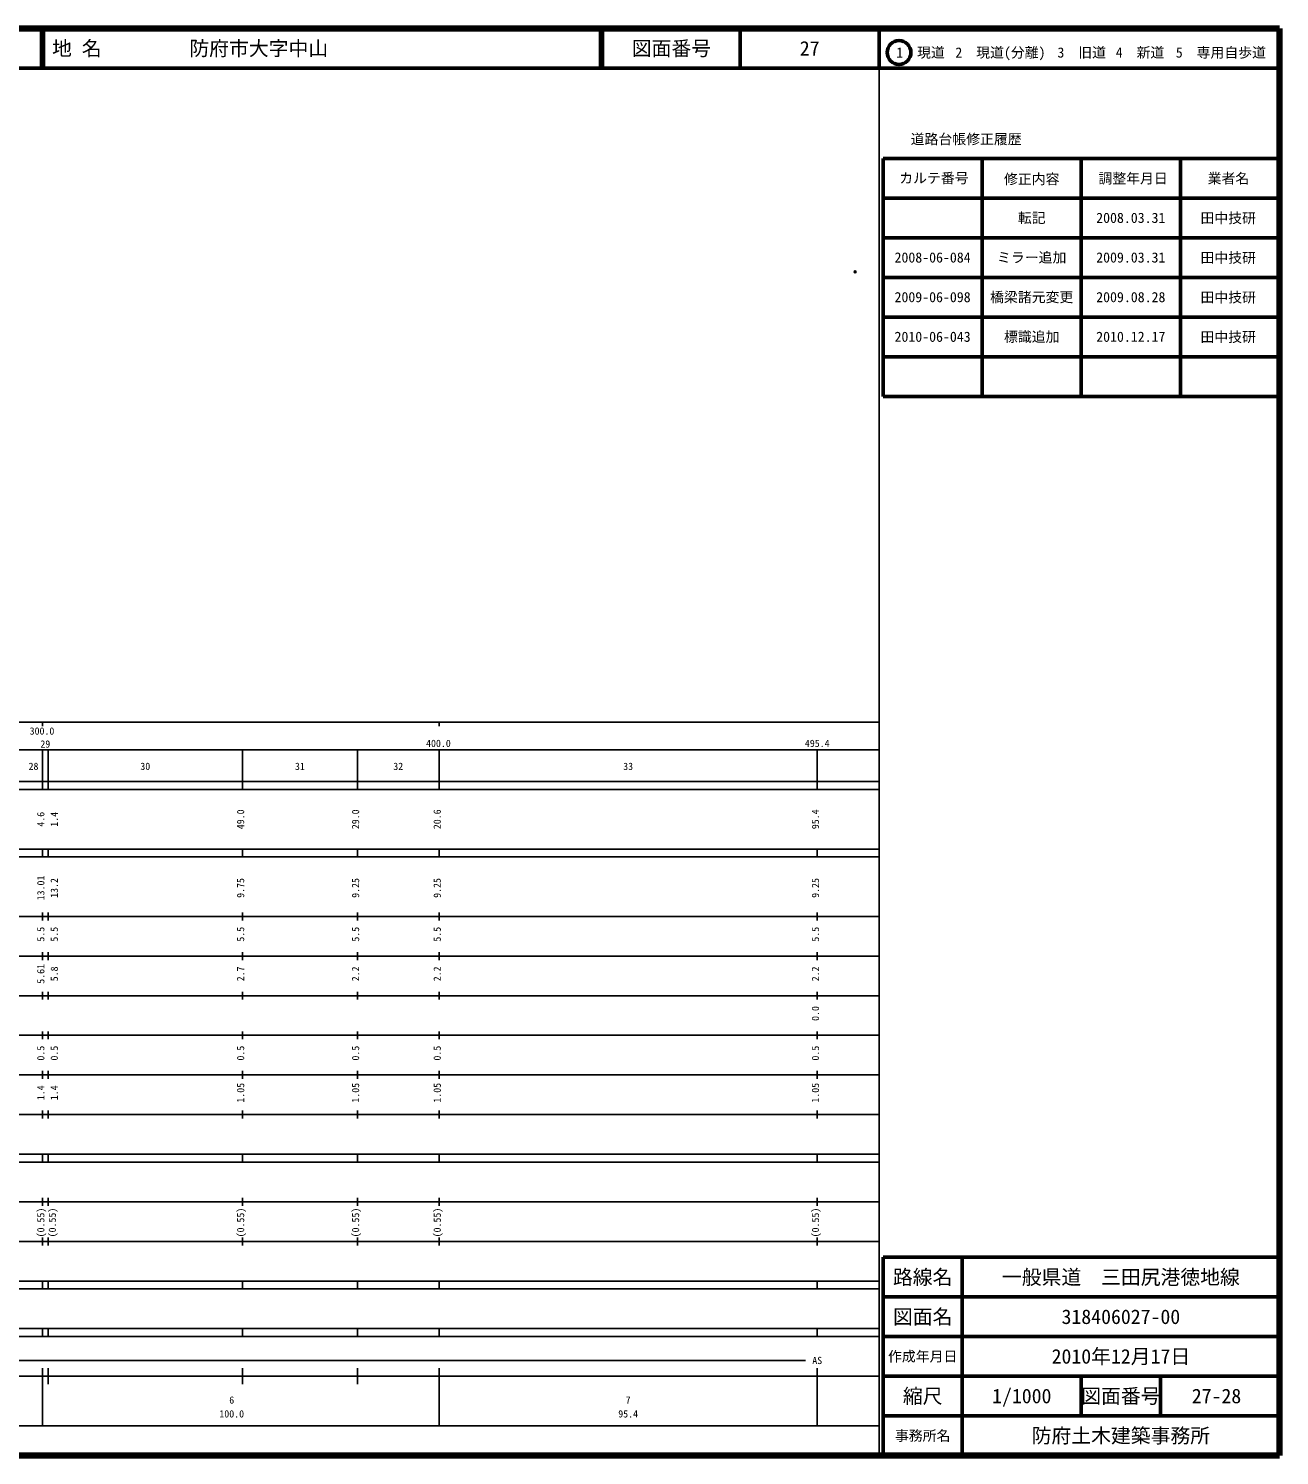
# Model space of a CAD drawing. Units: millimetres on the paper. Extents: x 40 to 680, y 20 to 380.
# Drawn here: x 364.4 to 680, y 20 to 380 of the extents above; entities that cross this region are included whole.
import ezdxf
from ezdxf.enums import TextEntityAlignment as Align

# ---------------------------------------------------------------- set-up
doc = ezdxf.new("R2010")
doc.units = ezdxf.units.MM
doc.header["$PDMODE"] = 32
doc.header["$PDSIZE"] = 0.5
doc.layers.add('M-OTRS', color=6, linetype='Continuous')
doc.layers.add('M-TTL-TXT', color=7, linetype='Continuous')
for name, color, linetype, lineweight in [('M-TTL', 2, 'Continuous', 140), ('M-TTL-BAND', 7, 'Continuous', 25), ('M-TTL-FRAM', 2, 'Continuous', 50), ('M-TTL-LINE', 7, 'Continuous', 50)]:
    doc.layers.add(name, color=color, linetype=linetype, lineweight=lineweight)
doc.styles.add('ＭＳ ゴシック', font='')
doc.styles.get('ＭＳ ゴシック').set_extended_font_data('MS Gothic')

msp = doc.modelspace()

# ---------------------------------------------------------------- linework, layer by layer
at = {"layer": 'M-OTRS'}
msp.add_point((572.951, 318.633), dxfattribs=at)
at = {"layer": 'M-TTL'}
for p, q in [((680, 380), (40, 380)), ((680, 20), (680, 380)), ((40, 20), (680, 20))]:
    msp.add_line(p, q, dxfattribs=at)
at = {"layer": 'M-TTL-BAND'}
for p, q in [((579, 20), (579, 370)), ((40, 205), (579, 205)), ((368, 205), (368, 204)), ((468, 205), (468, 204)), ((68, 198), (579, 198)), ((368, 188), (368, 198)), ((369.4, 188), (369.4, 198)), ((418.4, 188), (418.4, 198)), ((447.4, 188), (447.4, 198)), ((468, 188), (468, 198)), ((563.4, 188), (563.4, 198)), ((40, 190), (579, 190)), ((40, 188), (579, 188)), ((40, 173), (579, 173)), ((368, 171), (368, 173)), ((369.4, 171), (369.4, 173)), ((418.4, 171), (418.4, 173)), ((447.4, 171), (447.4, 173)), ((468, 171), (468, 173)), ((563.4, 171), (563.4, 173)), ((40, 171), (579, 171)), ((40, 156), (579, 156)), ((368, 155), (368, 157)), ((369.4, 155), (369.4, 157)), ((418.4, 155), (418.4, 157)), ((447.4, 155), (447.4, 157)), ((468, 155), (468, 157)), ((563.4, 155), (563.4, 157)), ((46, 146), (579, 146)), ((368, 145), (368, 147)), ((369.4, 145), (369.4, 147)), ((418.4, 145), (418.4, 147)), ((447.4, 145), (447.4, 147)), ((468, 145), (468, 147)), ((563.4, 145), (563.4, 147)), ((368, 135), (368, 137)), ((369.4, 135), (369.4, 137)), ((418.4, 135), (418.4, 137)), ((447.4, 135), (447.4, 137)), ((468, 135), (468, 137)), ((563.4, 135), (563.4, 137)), ((52, 136), (579, 136)), ((46, 126), (579, 126)), ((368, 125), (368, 127)), ((369.4, 125), (369.4, 127)), ((418.4, 125), (418.4, 127)), ((447.4, 125), (447.4, 127)), ((468, 125), (468, 127)), ((563.4, 125), (563.4, 127)), ((52, 116), (579, 116)), ((368, 115), (368, 117)), ((369.4, 115), (369.4, 117)), ((418.4, 115), (418.4, 117)), ((447.4, 115), (447.4, 117)), ((468, 115), (468, 117)), ((563.4, 115), (563.4, 117)), ((46, 106), (579, 106)), ((368, 105), (368, 107)), ((369.4, 105), (369.4, 107)), ((418.4, 105), (418.4, 107)), ((447.4, 105), (447.4, 107)), ((468, 105), (468, 107)), ((563.4, 105), (563.4, 107)), ((40, 96), (579, 96)), ((40, 94), (579, 94)), ((368, 94), (368, 96)), ((369.4, 94), (369.4, 96)), ((418.4, 94), (418.4, 96)), ((447.4, 94), (447.4, 96)), ((468, 94), (468, 96)), ((563.4, 94), (563.4, 96)), ((49, 84), (579, 84)), ((368, 83), (368, 85)), ((369.4, 83), (369.4, 85)), ((418.4, 83), (418.4, 85)), ((447.4, 83), (447.4, 85)), ((468, 83), (468, 85)), ((563.4, 83), (563.4, 85)), ((40, 74), (579, 74)), ((368, 73), (368, 75)), ((369.4, 73), (369.4, 75)), ((418.4, 73), (418.4, 75)), ((447.4, 73), (447.4, 75)), ((468, 73), (468, 75)), ((563.4, 73), (563.4, 75)), ((40, 64), (579, 64)), ((40, 62), (579, 62)), ((368, 62), (368, 64)), ((369.4, 62), (369.4, 64)), ((418.4, 62), (418.4, 64)), ((447.4, 62), (447.4, 64)), ((468, 62), (468, 64)), ((563.4, 62), (563.4, 64)), ((40, 52), (579, 52)), ((368, 50), (368, 52)), ((369.4, 50), (369.4, 52)), ((418.4, 50), (418.4, 52)), ((447.4, 50), (447.4, 52)), ((468, 50), (468, 52)), ((563.4, 50), (563.4, 52)), ((40, 50), (579, 50)), ((71, 44), (560.4, 44)), ((40, 40), (579, 40)), ((368, 27.5), (368, 42)), ((369.4, 38), (369.4, 42)), ((418.4, 38), (418.4, 42)), ((447.4, 38), (447.4, 42)), ((468, 27.5), (468, 42)), ((563.4, 27.5), (563.4, 42)), ((68, 27.5), (579, 27.5))]:
    msp.add_line(p, q, dxfattribs=at)
at = {"layer": 'M-TTL-FRAM'}
for p, q in [((580, 347.197), (580, 287.197)), ((580, 347.197), (680, 347.197)), ((580, 287.197), (680, 287.197)), ((680, 70), (580, 70)), ((580, 70), (580, 20))]:
    msp.add_line(p, q, dxfattribs=at)
at = {"layer": 'M-TTL-LINE'}
for p, q in [((367.75, 380), (367.75, 370)), ((368.25, 380), (368.25, 370)), ((508.747, 380), (508.747, 370)), ((509.247, 380), (509.247, 370)), ((543.997, 380), (543.997, 370)), ((579, 380), (579, 370)), ((40, 370), (680, 370)), ((605, 347.197), (605, 287.197)), ((630, 347.197), (630, 287.197)), ((655, 347.197), (655, 287.197)), ((580, 337.197), (680, 337.197)), ((580, 327.197), (680, 327.197)), ((580, 317.197), (680, 317.197)), ((580, 307.197), (680, 307.197)), ((580, 297.197), (680, 297.197)), ((600, 70), (600, 20)), ((680, 60), (580, 60)), ((680, 50), (580, 50)), ((680, 40), (580, 40)), ((630, 40), (630, 30)), ((650, 40), (650, 30)), ((680, 30), (580, 30))]:
    msp.add_line(p, q, dxfattribs=at)
msp.add_circle((584.031, 373.958), 3, dxfattribs=at)

# ---------------------------------------------------------------- texts
at = {"layer": 'M-TTL-BAND', "style": 'ＭＳ ゴシック'}
for s, p in [('300.0', (367.844, 201.309)), ('29', (368.679, 198.034)), ('400.0', (467.844, 198.195)), ('495.4', (563.4, 198.195)), ('28', (365.7, 192.405)), ('30', (393.9, 192.405)), ('31', (432.9, 192.405)), ('32', (457.7, 192.405)), ('33', (515.7, 192.405)), ('AS', (563.4, 42.5)), ('6', (415.7, 32.523)), ('7', (515.7, 32.523)), ('100.0', (415.7, 29.033)), ('95.4', (515.7, 29.033))]:
    msp.add_text(s, height=1.833, dxfattribs=at).set_placement(p, align=Align.BOTTOM_CENTER)
for s, p in [('4.6', (369, 180.5)), ('1.4', (372.4, 180.5)), ('49.0', (419.4, 180.5)), ('29.0', (448.4, 180.5)), ('20.6', (469, 180.5)), ('95.4', (564.4, 180.5)), ('13.01', (369, 163.174)), ('13.2', (372.4, 163.174)), ('9.75', (419.4, 163.174)), ('9.25', (448.4, 163.174)), ('9.25', (469, 163.174)), ('9.25', (564.4, 163.174)), ('5.5', (369, 151.5)), ('5.5', (372.4, 151.5)), ('5.5', (419.4, 151.5)), ('5.5', (448.4, 151.5)), ('5.5', (469, 151.5)), ('5.5', (564.4, 151.5)), ('5.61', (369, 141.5)), ('5.8', (372.4, 141.5)), ('2.7', (419.4, 141.5)), ('2.2', (448.4, 141.5)), ('2.2', (469, 141.5)), ('2.2', (564.4, 141.5)), ('0.0', (564.4, 131.5)), ('0.5', (369, 121.5)), ('0.5', (372.4, 121.5)), ('0.5', (419.4, 121.5)), ('0.5', (448.4, 121.5)), ('0.5', (469, 121.5)), ('0.5', (564.4, 121.5)), ('1.4', (369, 111.5)), ('1.4', (372.4, 111.5)), ('1.05', (419.4, 111.5)), ('1.05', (448.4, 111.5)), ('1.05', (469, 111.5)), ('1.05', (564.4, 111.5)), ('(0.55)', (369, 78.764)), ('(0.55)', (371.9, 78.764)), ('(0.55)', (419.4, 78.764)), ('(0.55)', (448.4, 78.764)), ('(0.55)', (469, 78.764)), ('(0.55)', (564.4, 78.764))]:
    msp.add_text(s, height=1.833, rotation=90, dxfattribs=at).set_placement(p, align=Align.BOTTOM_CENTER)
at = {"layer": 'M-TTL-TXT', "style": 'ＭＳ ゴシック'}
for s, p in [('地 名', (370.38, 375)), ('防府市大字中山', (405.024, 375))]:
    msp.add_text(s, height=3.666, dxfattribs=at).set_placement(p, align=Align.MIDDLE_LEFT)
for s, height, p in [('図面番号', 3.666, (526.622, 375)), ('27', 3.666, (561.497, 375)), ('1\u3000現道', 2.566, (589.448, 373.958)), ('2\u3000現道(分離)', 2.566, (609.619, 373.958)), ('3\u3000旧道', 2.566, (630.121, 373.958)), ('4\u3000新道', 2.566, (644.824, 373.958)), ('5\u3000専用自歩道', 2.566, (665.228, 373.958)), ('道路台帳修正履歴', 2.566, (600.968, 352.113)), ('カルテ番号', 2.566, (592.839, 342.277)), ('修正内容', 2.566, (617.509, 342.023)), ('調整年月日', 2.566, (643.089, 342.197)), ('業者名', 2.566, (667.134, 342.197)), ('転記', 2.566, (617.5, 332.245)), ('2008.03.31', 2.566, (642.5, 332.245)), ('田中技研', 2.566, (667.077, 332.189)), ('2008-06-084', 2.566, (592.5, 322.245)), ('ミラー追加', 2.566, (617.5, 322.245)), ('2009.03.31', 2.566, (642.5, 322.245)), ('田中技研', 2.566, (667.077, 322.189)), ('2009-06-098', 2.566, (592.5, 312.245)), ('橋梁諸元変更', 2.566, (617.5, 312.245)), ('2009.08.28', 2.566, (642.5, 312.245)), ('田中技研', 2.566, (667.077, 312.189)), ('2010-06-043', 2.566, (592.5, 302.245)), ('標識追加', 2.566, (617.5, 302.245)), ('2010.12.17', 2.566, (642.5, 302.245)), ('田中技研', 2.566, (667.077, 302.189)), ('路線名', 3.666, (590, 65)), ('路線名', 3.666, (590, 65)), ('一般県道\u3000三田尻港徳地線', 3.666, (640, 65)), ('図面名', 3.666, (590, 55)), ('図面名', 3.666, (590, 55)), ('318406027-00', 3.666, (640, 55)), ('2010年12月17日', 3.666, (640, 45)), ('作成年月日', 2.566, (590, 45)), ('作成年月日', 2.566, (590, 45)), ('縮尺', 3.666, (590, 35)), ('縮尺', 3.666, (590, 35)), ('1/1000', 3.666, (615, 35)), ('図面番号', 3.666, (640, 35)), ('図面番号', 3.666, (640, 35)), ('27-28', 3.666, (664.125, 35)), ('事務所名', 2.566, (590, 25)), ('事務所名', 2.566, (590, 25)), ('防府土木建築事務所', 3.666, (640, 25))]:
    msp.add_text(s, height=height, dxfattribs=at).set_placement(p, align=Align.MIDDLE_CENTER)

doc.saveas('drawing.dxf')
